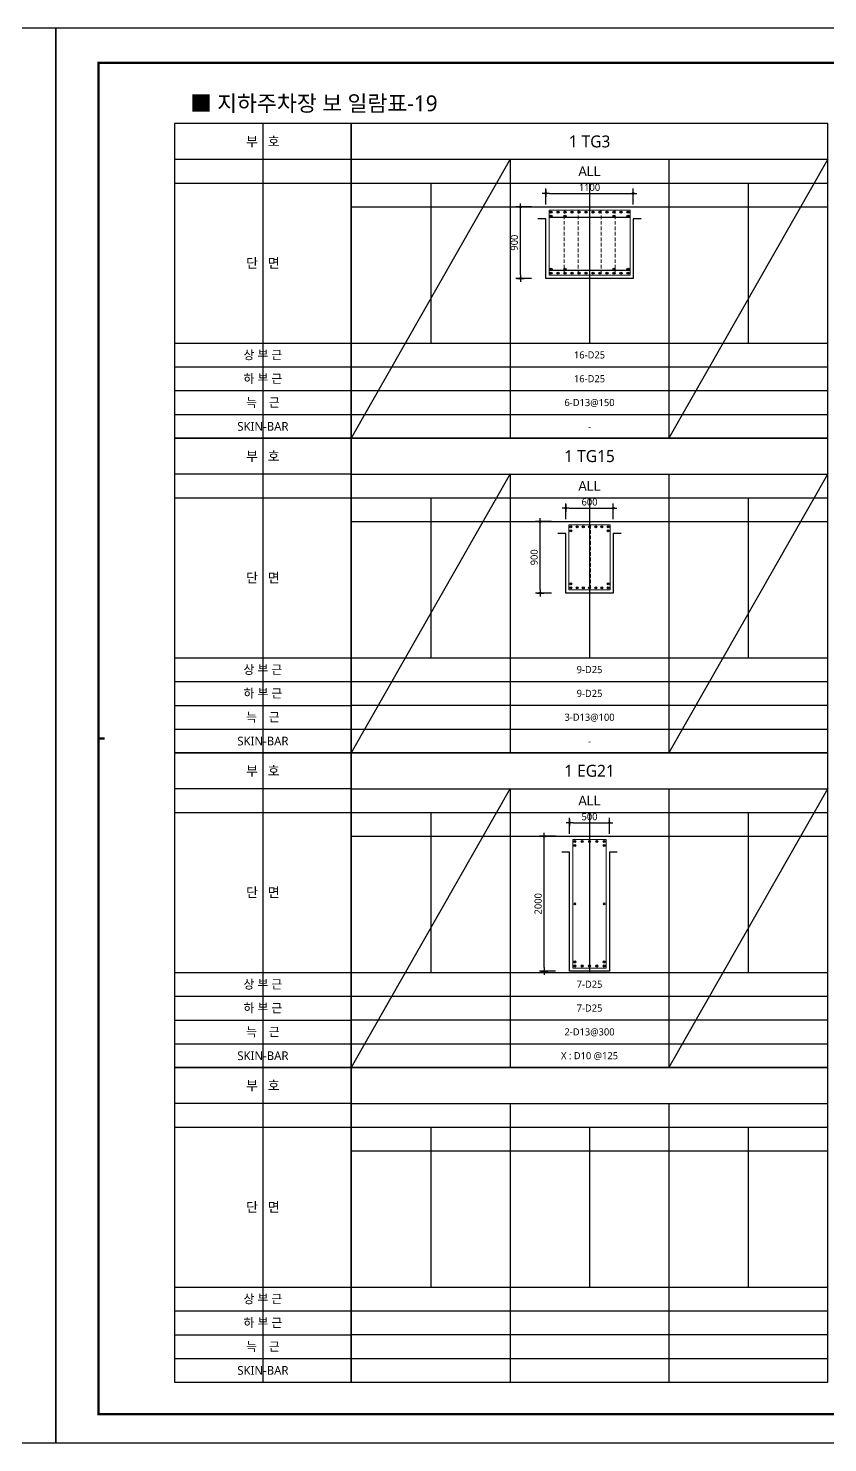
# Model space of a CAD drawing. Header units: millimetres. Extents: x 0 to 252030, y -124740 to 196020.
# Drawn here: x 226484 to 236553, y 106920 to 124740 of the extents above; entities that cross this region are included whole.
import ezdxf
from ezdxf.enums import TextEntityAlignment as Align

# ---------------------------------------------------------------- set-up
doc = ezdxf.new("R2010")
doc.units = ezdxf.units.MM
doc.header["$LTSCALE"] = 30
doc.linetypes.add('HID', pattern=[2.3, 1.5, -0.8])
doc.layers.get('DEFPOINTS').update_dxf_attribs({"color": 142})
for name, color, linetype in [('0-SEC1', 3, 'Continuous'), ('CON', 2, 'Continuous'), ('DIM', 7, 'Continuous'), ('ETC', 7, 'Continuous'), ('S-철근', 3, 'Continuous'), ('SHEET', 7, 'Continuous'), ('TEXT', 6, 'Continuous'), ('TXT', 3, 'Continuous'), ('XR-FORM_(도룡동)$0$Sheet', 7, 'Continuous')]:
    doc.layers.add(name, color=color, linetype=linetype)
for name, color, linetype, lineweight in [('SkinBar', 7, 'Continuous', 0), ('Stirrup', 1, 'Continuous', 0), ('TieBar', 7, 'HID', 0)]:
    doc.layers.add(name, color=color, linetype=linetype, lineweight=lineweight)
doc.styles.get("Standard").update_dxf_attribs({"font": 'malgun.ttf'})
doc.styles.add('돋움', font='Dotum.ttf')
doc.styles.add('맑은 고딕', font='malgun.ttf')
doc.dimstyles.new('30NDIM', dxfattribs={"dimscale": 50, "dimtxt": 3, "dimasz": 1.5, "dimexe": 2, "dimexo": 6, "dimgap": 1, "dimtad": 1, "dimdec": 0, "dimrnd": 0.25, "dimzin": 0, "dimdsep": 46, "dimtxsty": 'Standard', "dimblk": 'Z_DOT', "dimcen": 5, "dimclrd": 256, "dimclre": 256, "dimclrt": 3, "dimadec": 0, "dimazin": 0, "dimtm": 1e-09, "dimtfac": 1, "dimtdec": 0, "dimtix": 1, "dimtmove": 2, "dimatfit": 1, "dimldrblk": 'Z_DOT', "dimfxl": 1, "dimtolj": 1, "dimtzin": 0, "dimarcsym": 0})

# ---------------------------------------------------------------- blocks, each defined once
blk = doc.blocks.new('XR-FORM_(도룡동)$0$S')
at = {"layer": 'XR-FORM_(도룡동)$0$Sheet', "const_width": 100}
blk.add_lwpolyline([(1850, 57950), (82250, 57950), (82250, 1200), (1850, 1200)], close=True, dxfattribs=at)
at = {"layer": 'XR-FORM_(도룡동)$0$Sheet', "linetype": 'Continuous', "const_width": 100}
blk.add_lwpolyline([(2100, 29575), (1850, 29575)], dxfattribs=at)
blk = doc.blocks.new('XR-FORM_(도룡동)', base_point=(101.33, -56114.51))
at = {"layer": 'DEFPOINTS'}
blk.add_lwpolyline([(0, 0), (420, 0), (420, 297), (0, 297)], close=True, dxfattribs=at)
at = {"xscale": 0.005, "yscale": 0.005, "zscale": 0.005}
blk.add_blockref('XR-FORM_(도룡동)$0$S', (-0.25, 0), dxfattribs=at)
blk = doc.blocks.new('4등분')
at = {"layer": 'DEFPOINTS'}
for p, q in [((1000, 3214), (1000, 1200)), ((3000, 3214), (3000, 1200)), ((5000, 3214), (5000, 1200)), ((0, 2914), (6000, 2914))]:
    blk.add_line(p, q, dxfattribs=at)
at = {"layer": 'SHEET'}
blk.add_line((0, 3514), (6000, 3514), dxfattribs=at)
at = {"layer": 'SHEET', "color": 6}
for p, q in [((2000, 3514), (2000, 0)), ((4000, 3514), (4000, 0)), ((0, 3214), (6000, 3214)), ((0, 1200), (6000, 1200)), ((0, 900), (6000, 900)), ((0, 600), (6000, 600)), ((0, 300), (6000, 300))]:
    blk.add_line(p, q, dxfattribs=at)
at = {"layer": 'SHEET'}
blk.add_lwpolyline([(6000, 3964), (0, 3964), (0, 0), (6000, 0)], close=True, dxfattribs=at)
blk = doc.blocks.new('Z_DOT')
at = {"layer": 'DIM', "color": 0}
for p, q in [((-1, 0), (1, 0)), ((0, -1), (0, 1))]:
    blk.add_line(p, q, dxfattribs=at)
for radius in [0.25, 0.125]:
    blk.add_circle((0, 0), radius, dxfattribs=at)
blk = doc.blocks.new('*D705')
at = {"layer": 'DEFPOINTS', "color": 0, "transparency": 16777216}
for p in [(234103, 122660), (233003, 122339), (234103, 122339)]:
    blk.add_point(p, dxfattribs=at)
at = {"layer": 'DIM', "lineweight": -2, "transparency": 16777216}
for p, q in [((233003, 122519), (233003, 122720)), ((233048, 122660), (234058, 122660)), ((234103, 122519), (234103, 122720))]:
    blk.add_line(p, q, dxfattribs=at)
at = {"layer": 'DIM', "lineweight": -2, "transparency": 16777216, "xscale": 45, "yscale": 45, "zscale": 45, "rotation": 180}
blk.add_blockref('Z_DOT', (233003, 122660), dxfattribs=at)
at = {"layer": 'DIM', "lineweight": -2, "transparency": 16777216, "xscale": 45, "yscale": 45, "zscale": 45}
blk.add_blockref('Z_DOT', (234103, 122660), dxfattribs=at)
at = {"layer": 'DIM', "color": 3, "transparency": 16777216, "insert": (233553, 122736), "char_height": 90, "attachment_point": 5}
blk.add_mtext('\\A1;1100', dxfattribs=at)
blk = doc.blocks.new('*D706')
at = {"layer": 'DEFPOINTS', "color": 0, "transparency": 16777216}
for p in [(232683, 122489), (233003, 122489), (233003, 121589)]:
    blk.add_point(p, dxfattribs=at)
at = {"layer": 'DIM', "lineweight": -2, "transparency": 16777216}
for p, q in [((232823, 122489), (232623, 122489)), ((232683, 121634), (232683, 122444)), ((232823, 121589), (232623, 121589))]:
    blk.add_line(p, q, dxfattribs=at)
at = {"layer": 'DIM', "lineweight": -2, "transparency": 16777216, "xscale": 45, "yscale": 45, "zscale": 45}
for p, rotation in [((232683, 122489), 90), ((232683, 121589), 270)]:
    blk.add_blockref('Z_DOT', p, dxfattribs=dict(at, rotation=rotation))
at = {"layer": 'DIM', "color": 3, "transparency": 16777216, "insert": (232606, 122039), "char_height": 90, "attachment_point": 5, "rotation": 90}
blk.add_mtext('\\A1;900', dxfattribs=at)
blk = doc.blocks.new('*D743')
at = {"layer": 'DEFPOINTS', "color": 0, "transparency": 16777216}
for p in [(233853, 118695), (233253, 118375), (233853, 118375)]:
    blk.add_point(p, dxfattribs=at)
at = {"layer": 'DIM', "lineweight": -2, "transparency": 16777216}
for p, q in [((233253, 118555), (233253, 118755)), ((233298, 118695), (233808, 118695)), ((233853, 118555), (233853, 118755))]:
    blk.add_line(p, q, dxfattribs=at)
at = {"layer": 'DIM', "lineweight": -2, "transparency": 16777216, "xscale": 45, "yscale": 45, "zscale": 45, "rotation": 180}
blk.add_blockref('Z_DOT', (233253, 118695), dxfattribs=at)
at = {"layer": 'DIM', "lineweight": -2, "transparency": 16777216, "xscale": 45, "yscale": 45, "zscale": 45}
blk.add_blockref('Z_DOT', (233853, 118695), dxfattribs=at)
at = {"layer": 'DIM', "color": 3, "transparency": 16777216, "insert": (233553, 118772), "char_height": 90, "attachment_point": 5}
blk.add_mtext('\\A1;600', dxfattribs=at)
blk = doc.blocks.new('*D744')
at = {"layer": 'DEFPOINTS', "color": 0, "transparency": 16777216}
for p in [(232933, 118525), (233253, 118525), (233253, 117625)]:
    blk.add_point(p, dxfattribs=at)
at = {"layer": 'DIM', "lineweight": -2, "transparency": 16777216}
for p, q in [((233073, 118525), (232873, 118525)), ((232933, 117670), (232933, 118480)), ((233073, 117625), (232873, 117625))]:
    blk.add_line(p, q, dxfattribs=at)
at = {"layer": 'DIM', "lineweight": -2, "transparency": 16777216, "xscale": 45, "yscale": 45, "zscale": 45}
for p, rotation in [((232933, 118525), 90), ((232933, 117625), 270)]:
    blk.add_blockref('Z_DOT', p, dxfattribs=dict(at, rotation=rotation))
at = {"layer": 'DIM', "color": 3, "transparency": 16777216, "insert": (232856, 118075), "char_height": 90, "attachment_point": 5, "rotation": 90}
blk.add_mtext('\\A1;900', dxfattribs=at)
blk = doc.blocks.new('*U160')
at = {"layer": 'DEFPOINTS'}
for p, q in [((-1114, 5286), (-1114, 1321)), ((-2229, 4536), (0, 4536))]:
    blk.add_line(p, q, dxfattribs=at)
at = {"layer": 'SHEET'}
blk.add_line((-2229, 4836), (0, 4836), dxfattribs=at)
at = {"layer": 'SHEET', "color": 6}
for p, q in [((-2229, 2521), (0, 2521)), ((-2229, 2221), (0, 2221)), ((-2229, 1921), (0, 1921)), ((-2229, 1621), (0, 1621))]:
    blk.add_line(p, q, dxfattribs=at)
at = {"layer": 'SHEET'}
blk.add_lwpolyline([(0, 5286), (-2229, 5286), (-2229, 1321), (0, 1321)], close=True, dxfattribs=at)
at = {"layer": 'TXT', "style": '맑은 고딕'}
for s, height, p in [('부   호', 120, (-1114, 5061)), ('단   면', 120, (-1114, 3529)), ('상 부 근', 110, (-1114, 2371)), ('하 부 근', 110, (-1114, 2071)), ('늑    근', 110, (-1114, 1771)), ('SKIN-BAR', 110, (-1114, 1471))]:
    blk.add_text(s, height=height, dxfattribs=at).set_placement(p, align=Align.MIDDLE_CENTER)
blk = doc.blocks.new('*D1145')
at = {"layer": 'DEFPOINTS', "color": 0, "transparency": 16777216}
for p in [(232983, 114560), (233303, 114560), (233303, 112860)]:
    blk.add_point(p, dxfattribs=at)
at = {"layer": 'DIM', "lineweight": -2, "transparency": 16777216}
for p, q in [((233123, 114560), (232923, 114560)), ((232983, 112905), (232983, 114515)), ((233123, 112860), (232923, 112860))]:
    blk.add_line(p, q, dxfattribs=at)
at = {"layer": 'DIM', "lineweight": -2, "transparency": 16777216, "xscale": 45, "yscale": 45, "zscale": 45}
for p, rotation in [((232983, 114560), 90), ((232983, 112860), 270)]:
    blk.add_blockref('Z_DOT', p, dxfattribs=dict(at, rotation=rotation))
at = {"layer": 'DIM', "color": 3, "transparency": 16777216, "insert": (232906, 113710), "char_height": 90, "attachment_point": 5, "rotation": 90}
blk.add_mtext('\\A1;2000', dxfattribs=at)
blk = doc.blocks.new('*D1146')
at = {"layer": 'DEFPOINTS', "color": 0, "transparency": 16777216}
for p in [(233803, 114731), (233303, 114410), (233803, 114410)]:
    blk.add_point(p, dxfattribs=at)
at = {"layer": 'DIM', "lineweight": -2, "transparency": 16777216}
for p, q in [((233303, 114590), (233303, 114791)), ((233803, 114590), (233803, 114791)), ((233348, 114731), (233758, 114731))]:
    blk.add_line(p, q, dxfattribs=at)
at = {"layer": 'DIM', "lineweight": -2, "transparency": 16777216, "xscale": 45, "yscale": 45, "zscale": 45, "rotation": 180}
blk.add_blockref('Z_DOT', (233303, 114731), dxfattribs=at)
at = {"layer": 'DIM', "lineweight": -2, "transparency": 16777216, "xscale": 45, "yscale": 45, "zscale": 45}
blk.add_blockref('Z_DOT', (233803, 114731), dxfattribs=at)
at = {"layer": 'DIM', "color": 3, "transparency": 16777216, "insert": (233553, 114807), "char_height": 90, "attachment_point": 5}
blk.add_mtext('\\A1;500', dxfattribs=at)

msp = doc.modelspace()

# ---------------------------------------------------------------- hatches: boundary and pattern name
at = {"layer": 'S-철근'}
h = msp.add_hatch(color=256, dxfattribs=at)
edge = h.paths.add_edge_path()
edge.add_arc((233068.40013, 122424.09992), 12.7, 0, 180)
edge.add_arc((233068.40013, 122424.09992), 12.7, 180, 360)
h = msp.add_hatch(color=256, dxfattribs=at)
edge = h.paths.add_edge_path()
edge.add_arc((233156.50922, 122424.09992), 12.7, 0, 180)
edge.add_arc((233156.50922, 122424.09992), 12.7, 180, 360)
h = msp.add_hatch(color=256, dxfattribs=at)
edge = h.paths.add_edge_path()
edge.add_arc((233244.61831, 122424.09992), 12.7, 0, 180)
edge.add_arc((233244.61831, 122424.09992), 12.7, 180, 360)
h = msp.add_hatch(color=256, dxfattribs=at)
edge = h.paths.add_edge_path()
edge.add_arc((233332.7274, 122424.09992), 12.7, 0, 180)
edge.add_arc((233332.7274, 122424.09992), 12.7, 180, 360)
h = msp.add_hatch(color=256, dxfattribs=at)
edge = h.paths.add_edge_path()
edge.add_arc((233420.8365, 122424.09992), 12.7, 0, 180)
edge.add_arc((233420.8365, 122424.09992), 12.7, 180, 360)
h = msp.add_hatch(color=256, dxfattribs=at)
edge = h.paths.add_edge_path()
edge.add_arc((233508.94559, 122424.09992), 12.7, 0, 180)
edge.add_arc((233508.94559, 122424.09992), 12.7, 180, 360)
h = msp.add_hatch(color=256, dxfattribs=at)
edge = h.paths.add_edge_path()
edge.add_arc((233597.05468, 122424.09992), 12.7, 0, 180)
edge.add_arc((233597.05468, 122424.09992), 12.7, 180, 360)
h = msp.add_hatch(color=256, dxfattribs=at)
edge = h.paths.add_edge_path()
edge.add_arc((233685.16377, 122424.09992), 12.7, 0, 180)
edge.add_arc((233685.16377, 122424.09992), 12.7, 180, 360)
h = msp.add_hatch(color=256, dxfattribs=at)
edge = h.paths.add_edge_path()
edge.add_arc((233773.27286, 122424.09992), 12.7, 0, 180)
edge.add_arc((233773.27286, 122424.09992), 12.7, 180, 360)
h = msp.add_hatch(color=256, dxfattribs=at)
edge = h.paths.add_edge_path()
edge.add_arc((233861.38195, 122424.09992), 12.7, 0, 180)
edge.add_arc((233861.38195, 122424.09992), 12.7, 180, 360)
h = msp.add_hatch(color=256, dxfattribs=at)
edge = h.paths.add_edge_path()
edge.add_arc((233949.49104, 122424.09992), 12.7, 0, 180)
edge.add_arc((233949.49104, 122424.09992), 12.7, 180, 360)
h = msp.add_hatch(color=256, dxfattribs=at)
edge = h.paths.add_edge_path()
edge.add_arc((234037.60013, 122424.09992), 12.7, 0, 180)
edge.add_arc((234037.60013, 122424.09992), 12.7, 180, 360)
h = msp.add_hatch(color=256, dxfattribs=at)
edge = h.paths.add_edge_path()
edge.add_arc((233068.40013, 122373.29992), 12.7, 0, 180)
edge.add_arc((233068.40013, 122373.29992), 12.7, 180, 360)
h = msp.add_hatch(color=256, dxfattribs=at)
edge = h.paths.add_edge_path()
edge.add_arc((233244.61831, 122373.29992), 12.7, 0, 180)
edge.add_arc((233244.61831, 122373.29992), 12.7, 180, 360)
h = msp.add_hatch(color=256, dxfattribs=at)
edge = h.paths.add_edge_path()
edge.add_arc((233861.38195, 122373.29992), 12.7, 0, 180)
edge.add_arc((233861.38195, 122373.29992), 12.7, 180, 360)
h = msp.add_hatch(color=256, dxfattribs=at)
edge = h.paths.add_edge_path()
edge.add_arc((234037.60013, 122373.29992), 12.7, 0, 180)
edge.add_arc((234037.60013, 122373.29992), 12.7, 180, 360)
h = msp.add_hatch(color=256, dxfattribs=at)
edge = h.paths.add_edge_path()
edge.add_arc((233068.40013, 121705.69992), 12.7, 0, 180)
edge.add_arc((233068.40013, 121705.69992), 12.7, 180, 360)
h = msp.add_hatch(color=256, dxfattribs=at)
edge = h.paths.add_edge_path()
edge.add_arc((233244.61831, 121705.69992), 12.7, 0, 180)
edge.add_arc((233244.61831, 121705.69992), 12.7, 180, 360)
h = msp.add_hatch(color=256, dxfattribs=at)
edge = h.paths.add_edge_path()
edge.add_arc((233861.38195, 121705.69992), 12.7, 0, 180)
edge.add_arc((233861.38195, 121705.69992), 12.7, 180, 360)
h = msp.add_hatch(color=256, dxfattribs=at)
edge = h.paths.add_edge_path()
edge.add_arc((234037.60013, 121705.69992), 12.7, 0, 180)
edge.add_arc((234037.60013, 121705.69992), 12.7, 180, 360)
h = msp.add_hatch(color=256, dxfattribs=at)
edge = h.paths.add_edge_path()
edge.add_arc((233068.40013, 121654.89992), 12.7, 0, 180)
edge.add_arc((233068.40013, 121654.89992), 12.7, 180, 360)
h = msp.add_hatch(color=256, dxfattribs=at)
edge = h.paths.add_edge_path()
edge.add_arc((233156.50922, 121654.89992), 12.7, 0, 180)
edge.add_arc((233156.50922, 121654.89992), 12.7, 180, 360)
h = msp.add_hatch(color=256, dxfattribs=at)
edge = h.paths.add_edge_path()
edge.add_arc((233244.61831, 121654.89992), 12.7, 0, 180)
edge.add_arc((233244.61831, 121654.89992), 12.7, 180, 360)
h = msp.add_hatch(color=256, dxfattribs=at)
edge = h.paths.add_edge_path()
edge.add_arc((233332.7274, 121654.89992), 12.7, 0, 180)
edge.add_arc((233332.7274, 121654.89992), 12.7, 180, 360)
h = msp.add_hatch(color=256, dxfattribs=at)
edge = h.paths.add_edge_path()
edge.add_arc((233420.8365, 121654.89992), 12.7, 0, 180)
edge.add_arc((233420.8365, 121654.89992), 12.7, 180, 360)
h = msp.add_hatch(color=256, dxfattribs=at)
edge = h.paths.add_edge_path()
edge.add_arc((233508.94559, 121654.89992), 12.7, 0, 180)
edge.add_arc((233508.94559, 121654.89992), 12.7, 180, 360)
h = msp.add_hatch(color=256, dxfattribs=at)
edge = h.paths.add_edge_path()
edge.add_arc((233597.05468, 121654.89992), 12.7, 0, 180)
edge.add_arc((233597.05468, 121654.89992), 12.7, 180, 360)
h = msp.add_hatch(color=256, dxfattribs=at)
edge = h.paths.add_edge_path()
edge.add_arc((233685.16377, 121654.89992), 12.7, 0, 180)
edge.add_arc((233685.16377, 121654.89992), 12.7, 180, 360)
h = msp.add_hatch(color=256, dxfattribs=at)
edge = h.paths.add_edge_path()
edge.add_arc((233773.27286, 121654.89992), 12.7, 0, 180)
edge.add_arc((233773.27286, 121654.89992), 12.7, 180, 360)
h = msp.add_hatch(color=256, dxfattribs=at)
edge = h.paths.add_edge_path()
edge.add_arc((233861.38195, 121654.89992), 12.7, 0, 180)
edge.add_arc((233861.38195, 121654.89992), 12.7, 180, 360)
h = msp.add_hatch(color=256, dxfattribs=at)
edge = h.paths.add_edge_path()
edge.add_arc((233949.49104, 121654.89992), 12.7, 0, 180)
edge.add_arc((233949.49104, 121654.89992), 12.7, 180, 360)
h = msp.add_hatch(color=256, dxfattribs=at)
edge = h.paths.add_edge_path()
edge.add_arc((234037.60013, 121654.89992), 12.7, 0, 180)
edge.add_arc((234037.60013, 121654.89992), 12.7, 180, 360)
h = msp.add_hatch(color=256, dxfattribs=at)
edge = h.paths.add_edge_path()
edge.add_arc((233318.40013, 118459.59992), 12.7, 0, 180)
edge.add_arc((233318.40013, 118459.59992), 12.7, 180, 360)
h = msp.add_hatch(color=256, dxfattribs=at)
edge = h.paths.add_edge_path()
edge.add_arc((233318.40013, 118408.79992), 12.7, 0, 180)
edge.add_arc((233318.40013, 118408.79992), 12.7, 180, 360)
h = msp.add_hatch(color=256, dxfattribs=at)
edge = h.paths.add_edge_path()
edge.add_arc((233396.60013, 118459.59992), 12.7, 0, 180)
edge.add_arc((233396.60013, 118459.59992), 12.7, 180, 360)
h = msp.add_hatch(color=256, dxfattribs=at)
edge = h.paths.add_edge_path()
edge.add_arc((233474.80013, 118459.59992), 12.7, 0, 180)
edge.add_arc((233474.80013, 118459.59992), 12.7, 180, 360)
h = msp.add_hatch(color=256, dxfattribs=at)
edge = h.paths.add_edge_path()
edge.add_arc((233553.00013, 118459.59992), 12.7, 0, 180)
edge.add_arc((233553.00013, 118459.59992), 12.7, 180, 360)
h = msp.add_hatch(color=256, dxfattribs=at)
edge = h.paths.add_edge_path()
edge.add_arc((233631.20013, 118459.59992), 12.7, 0, 180)
edge.add_arc((233631.20013, 118459.59992), 12.7, 180, 360)
h = msp.add_hatch(color=256, dxfattribs=at)
edge = h.paths.add_edge_path()
edge.add_arc((233709.40013, 118459.59992), 12.7, 0, 180)
edge.add_arc((233709.40013, 118459.59992), 12.7, 180, 360)
h = msp.add_hatch(color=256, dxfattribs=at)
edge = h.paths.add_edge_path()
edge.add_arc((233787.60013, 118459.59992), 12.7, 0, 180)
edge.add_arc((233787.60013, 118459.59992), 12.7, 180, 360)
h = msp.add_hatch(color=256, dxfattribs=at)
edge = h.paths.add_edge_path()
edge.add_arc((233787.60013, 118408.79992), 12.7, 0, 180)
edge.add_arc((233787.60013, 118408.79992), 12.7, 180, 360)
h = msp.add_hatch(color=256, dxfattribs=at)
edge = h.paths.add_edge_path()
edge.add_arc((233318.40013, 117741.19992), 12.7, 0, 180)
edge.add_arc((233318.40013, 117741.19992), 12.7, 180, 360)
h = msp.add_hatch(color=256, dxfattribs=at)
edge = h.paths.add_edge_path()
edge.add_arc((233318.40013, 117690.39992), 12.7, 0, 180)
edge.add_arc((233318.40013, 117690.39992), 12.7, 180, 360)
h = msp.add_hatch(color=256, dxfattribs=at)
edge = h.paths.add_edge_path()
edge.add_arc((233396.60013, 117690.39992), 12.7, 0, 180)
edge.add_arc((233396.60013, 117690.39992), 12.7, 180, 360)
h = msp.add_hatch(color=256, dxfattribs=at)
edge = h.paths.add_edge_path()
edge.add_arc((233474.80013, 117690.39992), 12.7, 0, 180)
edge.add_arc((233474.80013, 117690.39992), 12.7, 180, 360)
h = msp.add_hatch(color=256, dxfattribs=at)
edge = h.paths.add_edge_path()
edge.add_arc((233553.00013, 117690.39992), 12.7, 0, 180)
edge.add_arc((233553.00013, 117690.39992), 12.7, 180, 360)
h = msp.add_hatch(color=256, dxfattribs=at)
edge = h.paths.add_edge_path()
edge.add_arc((233631.20013, 117690.39992), 12.7, 0, 180)
edge.add_arc((233631.20013, 117690.39992), 12.7, 180, 360)
h = msp.add_hatch(color=256, dxfattribs=at)
edge = h.paths.add_edge_path()
edge.add_arc((233709.40013, 117690.39992), 12.7, 0, 180)
edge.add_arc((233709.40013, 117690.39992), 12.7, 180, 360)
h = msp.add_hatch(color=256, dxfattribs=at)
edge = h.paths.add_edge_path()
edge.add_arc((233787.60013, 117741.19992), 12.7, 0, 180)
edge.add_arc((233787.60013, 117741.19992), 12.7, 180, 360)
h = msp.add_hatch(color=256, dxfattribs=at)
edge = h.paths.add_edge_path()
edge.add_arc((233787.60013, 117690.39992), 12.7, 0, 180)
edge.add_arc((233787.60013, 117690.39992), 12.7, 180, 360)
h = msp.add_hatch(color=256, dxfattribs=at)
edge = h.paths.add_edge_path()
edge.add_arc((233368.40013, 114495.09992), 12.7, 0, 180)
edge.add_arc((233368.40013, 114495.09992), 12.7, 180, 360)
h = msp.add_hatch(color=256, dxfattribs=at)
edge = h.paths.add_edge_path()
edge.add_arc((233368.40013, 114444.29992), 12.7, 0, 180)
edge.add_arc((233368.40013, 114444.29992), 12.7, 180, 360)
h = msp.add_hatch(color=256, dxfattribs=at)
edge = h.paths.add_edge_path()
edge.add_arc((233460.70013, 114495.09992), 12.7, 0, 180)
edge.add_arc((233460.70013, 114495.09992), 12.7, 180, 360)
h = msp.add_hatch(color=256, dxfattribs=at)
edge = h.paths.add_edge_path()
edge.add_arc((233553.00013, 114495.09992), 12.7, 0, 180)
edge.add_arc((233553.00013, 114495.09992), 12.7, 180, 360)
h = msp.add_hatch(color=256, dxfattribs=at)
edge = h.paths.add_edge_path()
edge.add_arc((233645.30013, 114495.09992), 12.7, 0, 180)
edge.add_arc((233645.30013, 114495.09992), 12.7, 180, 360)
h = msp.add_hatch(color=256, dxfattribs=at)
edge = h.paths.add_edge_path()
edge.add_arc((233737.60013, 114495.09992), 12.7, 0, 180)
edge.add_arc((233737.60013, 114495.09992), 12.7, 180, 360)
h = msp.add_hatch(color=256, dxfattribs=at)
edge = h.paths.add_edge_path()
edge.add_arc((233737.60013, 114444.29992), 12.7, 0, 180)
edge.add_arc((233737.60013, 114444.29992), 12.7, 180, 360)
h = msp.add_hatch(color=256, dxfattribs=at)
edge = h.paths.add_edge_path()
edge.add_arc((233368.40013, 112976.69992), 12.7, 0, 180)
edge.add_arc((233368.40013, 112976.69992), 12.7, 180, 360)
h = msp.add_hatch(color=256, dxfattribs=at)
edge = h.paths.add_edge_path()
edge.add_arc((233737.60013, 112976.69992), 12.7, 0, 180)
edge.add_arc((233737.60013, 112976.69992), 12.7, 180, 360)
h = msp.add_hatch(color=256, dxfattribs=at)
edge = h.paths.add_edge_path()
edge.add_arc((233368.40013, 112925.89992), 12.7, 0, 180)
edge.add_arc((233368.40013, 112925.89992), 12.7, 180, 360)
h = msp.add_hatch(color=256, dxfattribs=at)
edge = h.paths.add_edge_path()
edge.add_arc((233460.70013, 112925.89992), 12.7, 0, 180)
edge.add_arc((233460.70013, 112925.89992), 12.7, 180, 360)
h = msp.add_hatch(color=256, dxfattribs=at)
edge = h.paths.add_edge_path()
edge.add_arc((233553.00013, 112925.89992), 12.7, 0, 180)
edge.add_arc((233553.00013, 112925.89992), 12.7, 180, 360)
h = msp.add_hatch(color=256, dxfattribs=at)
edge = h.paths.add_edge_path()
edge.add_arc((233645.30013, 112925.89992), 12.7, 0, 180)
edge.add_arc((233645.30013, 112925.89992), 12.7, 180, 360)
h = msp.add_hatch(color=256, dxfattribs=at)
edge = h.paths.add_edge_path()
edge.add_arc((233737.60013, 112925.89992), 12.7, 0, 180)
edge.add_arc((233737.60013, 112925.89992), 12.7, 180, 360)

# ---------------------------------------------------------------- linework, layer by layer
at = {"layer": 'CON', "color": 8}
for p, q in [((232903.00013, 122489.49992), (234203.00013, 122489.49992)), ((233153.00013, 118524.99992), (233953.00013, 118524.99992)), ((233203.00013, 114560.49992), (233903.00013, 114560.49992))]:
    msp.add_line(p, q, dxfattribs=at)
for points in [[(234203.00013, 122339.49992), (234103.00013, 122339.49992), (234103.00013, 121589.49992), (233003.00013, 121589.49992), (233003.00013, 122339.49992), (232903.00013, 122339.49992)], [(233953.00013, 118374.99992), (233853.00013, 118374.99992), (233853.00013, 117624.99992), (233253.00013, 117624.99992), (233253.00013, 118374.99992), (233153.00013, 118374.99992)], [(233903.00013, 114360.49992), (233803.00013, 114360.49992), (233803.00013, 112860.49992), (233303.00013, 112860.49992), (233303.00013, 114360.49992), (233203.00013, 114360.49992)]]:
    msp.add_lwpolyline(points, dxfattribs=at)
at = {"layer": 'ETC', "color": 8}
for p, q in [((233043.00013, 122360.59992), (234063.00013, 122360.59992)), ((233043.00013, 121692.99992), (234063.00013, 121692.99992))]:
    msp.add_line(p, q, dxfattribs=at)
at = {"layer": 'S-철근'}
for centre in [(233068.40013, 122424.09992), (233156.50922, 122424.09992), (233244.61831, 122424.09992), (233332.7274, 122424.09992), (233420.8365, 122424.09992), (233508.94559, 122424.09992), (233597.05468, 122424.09992), (233685.16377, 122424.09992), (233773.27286, 122424.09992), (233861.38195, 122424.09992), (233949.49104, 122424.09992), (234037.60013, 122424.09992), (233068.40013, 122373.29992), (233244.61831, 122373.29992), (233861.38195, 122373.29992), (234037.60013, 122373.29992), (233068.40013, 121705.69992), (233244.61831, 121705.69992), (233861.38195, 121705.69992), (234037.60013, 121705.69992), (233068.40013, 121654.89992), (233156.50922, 121654.89992), (233244.61831, 121654.89992), (233332.7274, 121654.89992), (233420.8365, 121654.89992), (233508.94559, 121654.89992), (233597.05468, 121654.89992), (233685.16377, 121654.89992), (233773.27286, 121654.89992), (233861.38195, 121654.89992), (233949.49104, 121654.89992), (234037.60013, 121654.89992), (233318.40013, 118459.59992), (233318.40013, 118408.79992), (233396.60013, 118459.59992), (233474.80013, 118459.59992), (233553.00013, 118459.59992), (233631.20013, 118459.59992), (233709.40013, 118459.59992), (233787.60013, 118459.59992), (233787.60013, 118408.79992), (233318.40013, 117741.19992), (233318.40013, 117690.39992), (233396.60013, 117690.39992), (233474.80013, 117690.39992), (233553.00013, 117690.39992), (233631.20013, 117690.39992), (233709.40013, 117690.39992), (233787.60013, 117741.19992), (233787.60013, 117690.39992), (233368.40013, 114495.09992), (233368.40013, 114444.29992), (233460.70013, 114495.09992), (233553.00013, 114495.09992), (233645.30013, 114495.09992), (233737.60013, 114495.09992), (233737.60013, 114444.29992), (233368.40013, 112976.69992), (233737.60013, 112976.69992), (233368.40013, 112925.89992), (233460.70013, 112925.89992), (233553.00013, 112925.89992), (233645.30013, 112925.89992), (233737.60013, 112925.89992)]:
    msp.add_circle(centre, 12.7, dxfattribs=at)
at = {"layer": 'SHEET'}
for p, q in [((232553.00013, 123089.49992), (230553.00013, 119574.99992)), ((236553.00013, 123089.49992), (234553.00013, 119574.99992)), ((232553.00013, 119124.99992), (230553.00013, 115610.49992)), ((236553.00013, 119124.99992), (234553.00013, 115610.49992)), ((232553.00013, 115160.49992), (230553.00013, 111645.99992)), ((236553.00013, 115160.49992), (234553.00013, 111645.99992))]:
    msp.add_line(p, q, dxfattribs=at)
at = {"layer": 'SkinBar'}
for p, q in [((233355.70013, 113723.19992), (233381.10013, 113697.79992)), ((233355.70013, 113697.79992), (233381.10013, 113723.19992)), ((233724.90013, 113723.19992), (233750.30013, 113697.79992)), ((233724.90013, 113697.79992), (233750.30013, 113723.19992))]:
    msp.add_line(p, q, dxfattribs=at)
at = {"layer": 'Stirrup', "color": 3}
for points in [[(233043.00013, 121629.49992), (233043.00013, 122449.49992), (234063.00013, 122449.49992), (234063.00013, 121629.49992), (233043.00013, 121629.49992)], [(233293.00013, 117664.99992), (233293.00013, 118484.99992), (233813.00013, 118484.99992), (233813.00013, 117664.99992), (233293.00013, 117664.99992)], [(233343.00013, 112900.49992), (233343.00013, 114520.49992), (233763.00013, 114520.49992), (233763.00013, 112900.49992), (233343.00013, 112900.49992)]]:
    msp.add_lwpolyline(points, dxfattribs=at)
at = {"layer": 'TieBar'}
for p, q in [((233231.91831, 122449.49992), (233231.91831, 121629.49992)), ((233408.1365, 122449.49992), (233408.1365, 121629.49992)), ((233697.86377, 122449.49992), (233697.86377, 121629.49992)), ((233874.08195, 122449.49992), (233874.08195, 121629.49992)), ((233565.70013, 118484.99992), (233565.70013, 117664.99992))]:
    msp.add_line(p, q, dxfattribs=at)

# ---------------------------------------------------------------- block references
for name, p in [('*U160', (230553.00013, 118253.49992)), ('4등분', (230553.00013, 119574.99992)), ('*U160', (230553.00013, 114288.99992)), ('4등분', (230553.00013, 115610.49992)), ('*U160', (230553.00013, 110324.49992)), ('4등분', (230553.00013, 111645.99992)), ('*U160', (230553.00013, 106359.99992)), ('4등분', (230553.00013, 107681.49992))]:
    msp.add_blockref(name, p)
at = {"layer": '0-SEC1', "xscale": 60, "yscale": 60, "zscale": 60}
for p in [(207710.02429, -3259950.57868), (232910.02429, -3259950.57868)]:
    msp.add_blockref('XR-FORM_(도룡동)', p, dxfattribs=at)

# ---------------------------------------------------------------- texts
at = {"layer": 'TEXT', "style": '맑은 고딕'}
msp.add_text('■ 지하주차장 보 일람표-19', height=200, dxfattribs=at).set_placement((228522.82534, 123794.96949), align=Align.MIDDLE_LEFT)
at = {"layer": 'TXT', "color": 2, "style": '맑은 고딕'}
for s, p in [('1 TG3', (233553.00013, 123314.49992)), ('1 TG15', (233553.00013, 119349.99992)), ('1 EG21', (233553.00013, 115385.49992))]:
    msp.add_text(s, height=150, dxfattribs=at).set_placement(p, align=Align.MIDDLE_CENTER)
at = {"layer": 'TXT'}
for s, height, style, p in [('ALL', 120, '돋움', (233553.00013, 122939.49992)), ('16-D25', 90, '맑은 고딕', (233553.00013, 120624.99992)), ('16-D25', 90, '맑은 고딕', (233553.00013, 120324.99992)), ('6-D13@150', 90, '맑은 고딕', (233553.00013, 120024.99992)), ('-', 90, '맑은 고딕', (233553.00013, 119724.99992)), ('ALL', 120, '돋움', (233553.00013, 118974.99992)), ('9-D25', 90, '맑은 고딕', (233553.00013, 116660.49992)), ('9-D25', 90, '맑은 고딕', (233553.00013, 116360.49992)), ('3-D13@100', 90, '맑은 고딕', (233553.00013, 116060.49992)), ('-', 90, '맑은 고딕', (233553.00013, 115760.49992)), ('ALL', 120, '돋움', (233553.00013, 115010.49992)), ('7-D25', 90, '맑은 고딕', (233553.00013, 112695.99992)), ('7-D25', 90, '맑은 고딕', (233553.00013, 112395.99992)), ('2-D13@300', 90, '맑은 고딕', (233553.00013, 112095.99992)), ('X : D10 @125', 90, '맑은 고딕', (233553.00013, 111795.99992))]:
    msp.add_text(s, height=height, dxfattribs=dict(at, style=style)).set_placement(p, align=Align.MIDDLE_CENTER)

# ---------------------------------------------------------------- dimensions: what is measured, and where the dimension line sits
at = {"layer": 'DIM'}
for base, p1, p2, picture, middle in [((234103.00013, 122659.65148), (233003.00013, 122339.49992), (234103.00013, 122339.49992), '*D705', (233553.00013, 122736.39401)), ((233853.00013, 118695.15148), (233253.00013, 118374.99992), (233853.00013, 118374.99992), '*D743', (233553.00013, 118771.64945)), ((233803.00013, 114730.65148), (233303.00013, 114410.49992), (233803.00013, 114410.49992), '*D1146', (233553.00013, 114807.14945))]:
    dim = msp.add_linear_dim(base=base, p1=p1, p2=p2, dimstyle='30NDIM', override={"dimscale": 30, "dimtxsty": 'Standard'}, dxfattribs=at)
    dim.commit()
    dim.dimension.update_dxf_attribs({"geometry": picture, "text_midpoint": middle})
for base, p1, p2, picture, middle in [((232682.84857, 122489.49992), (233003.00013, 121589.49992), (233003.00013, 122489.49992), '*D706', (232606.3506, 122039.49992)), ((232932.84857, 118524.99992), (233253.00013, 117624.99992), (233253.00013, 118524.99992), '*D744', (232856.3506, 118074.99992))]:
    dim = msp.add_linear_dim(base=base, p1=p1, p2=p2, angle=90, dimstyle='30NDIM', override={"dimscale": 30, "dimtxsty": 'Standard'}, dxfattribs=at)
    dim.commit()
    dim.dimension.update_dxf_attribs({"geometry": picture, "text_midpoint": middle})
dim = msp.add_linear_dim(base=(232982.84857, 114560.49992), p1=(233303.00013, 112860.49992), p2=(233303.00013, 114560.49992), angle=90, text='2000', dimstyle='30NDIM', override={"dimscale": 30, "dimtxsty": 'Standard'}, dxfattribs=at)
dim.commit()
dim.dimension.update_dxf_attribs({"geometry": '*D1145', "text_midpoint": (232906.3506, 113710.49992)})

doc.saveas('drawing.dxf')
